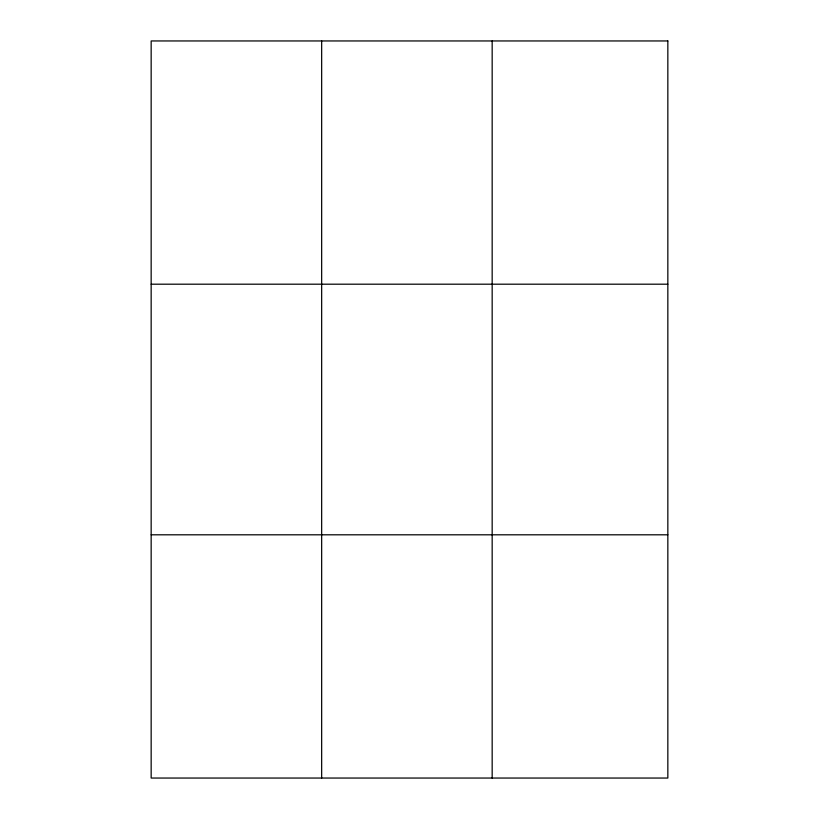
<?xml version="1.0" encoding="UTF-8"?>
<svg xmlns="http://www.w3.org/2000/svg" width="819" height="819" viewBox="0 0 819 819"><rect width="100%" height="100%" fill="white"/><g stroke="black" fill="none" stroke-linecap="round" stroke-linejoin="round"><path stroke-width="1.23" d="M321.662 40.95L321.662 778.05M492.168 40.95L492.168 778.05M151.157 284.193L667.843 284.193M151.157 534.807L667.843 534.807M667.843 40.95L667.843 778.05L151.157 778.05L151.157 40.95L667.843 40.95"/></g></svg>
